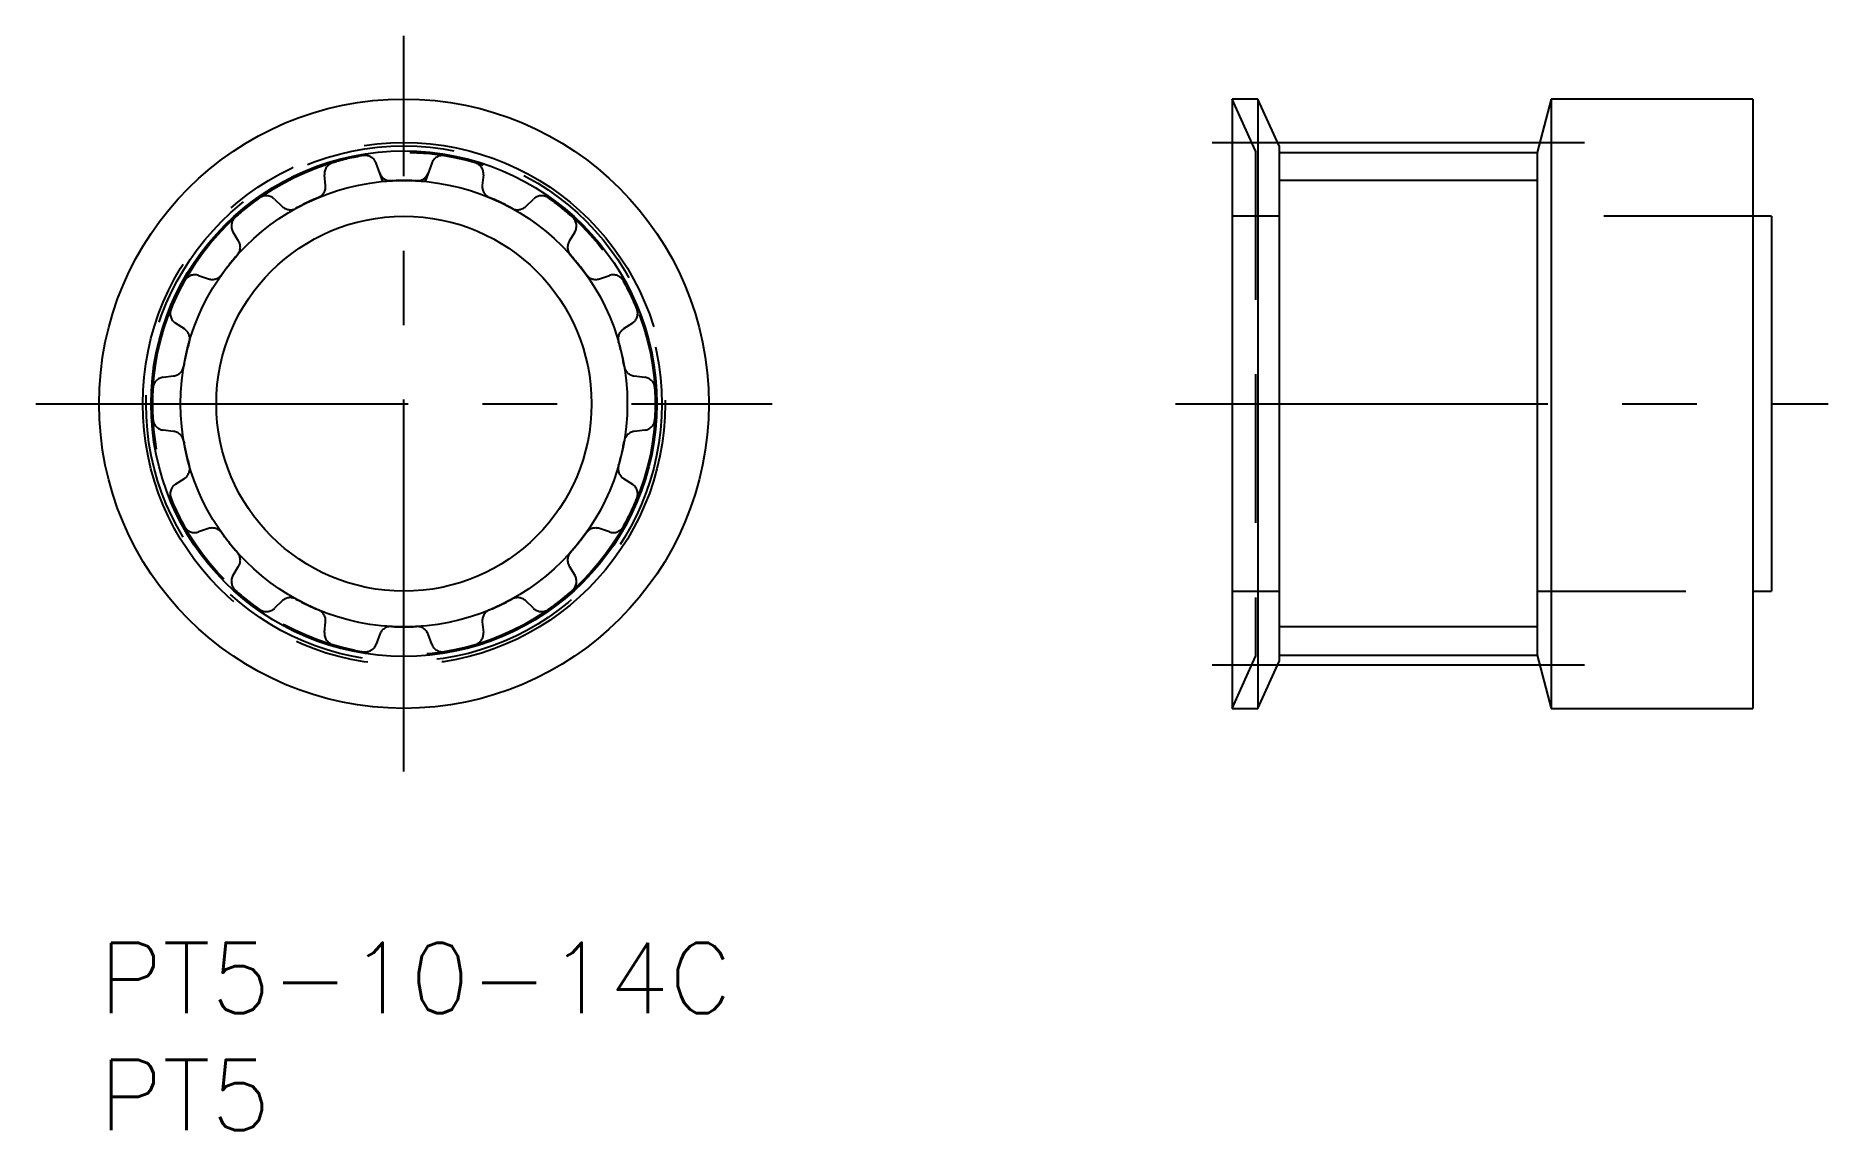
# Model space of a CAD drawing. Extents: x -2.7 to 73.7, y -8 to 38.7.
import ezdxf

# ---------------------------------------------------------------- set-up
doc = ezdxf.new("R2010")
doc.units = 0
doc.header["$LTSCALE"] = 0.5
for name, pattern in [('CENTER', [50.8, 31.75, -6.35, 6.35, -6.35]), ('DASHED', [19.05, 12.7, -6.35]), ('PHANTOM', [63.5, 31.75, -6.35, 6.35, -6.35, 6.35, -6.35])]:
    doc.linetypes.add(name, pattern=pattern)
for name, color, linetype in [('MSM_CENTER', 1, 'CENTER'), ('MSM_CONTINUOUS', 7, 'CONTINUOUS'), ('MSM_DASHED', 4, 'DASHED'), ('MSM_IMAGINARY', 6, 'PHANTOM'), ('MSM_NARROW', 5, 'CONTINUOUS'), ('MSM_PART_NUMBER', 7, 'CONTINUOUS')]:
    doc.layers.add(name, color=color, linetype=linetype)
doc.styles.get("Standard").update_dxf_attribs({"font": 'txt.shx', "height": 3, "bigfont": 'bigfont.shx'})

msp = doc.modelspace()

# ---------------------------------------------------------------- linework, layer by layer
at = {"layer": 'MSM_CENTER'}
for p, q in [((13, 7.303), (13, 38.697)), ((47.461, 34.14), (64.223, 34.14)), ((-2.698, 23), (28.697, 23)), ((45.903, 23), (73.733, 23)), ((47.461, 11.86), (64.223, 11.86))]:
    msp.add_line(p, q, dxfattribs=at)
msp.add_circle((13, 23), 11.14, dxfattribs=at)
at = {"layer": 'MSM_CONTINUOUS'}
for p, q in [((49.415, 36), (48.318, 36)), ((48.318, 36), (48.318, 10)), ((50.318, 34), (49.415, 36)), ((49.415, 36), (49.415, 10)), ((61.928, 36), (61.318, 33.725)), ((70.518, 36), (61.928, 36)), ((61.928, 36), (61.928, 10)), ((70.518, 36), (70.518, 10)), ((50.318, 34), (50.318, 12)), ((50.318, 33.725), (61.318, 33.725)), ((61.318, 33.725), (61.318, 12.275)), ((71.318, 31), (70.518, 31)), ((71.318, 31), (71.318, 15)), ((70.518, 15), (71.318, 15)), ((50.318, 12.275), (61.318, 12.275)), ((61.318, 12.275), (61.928, 10)), ((49.415, 10), (50.318, 12)), ((48.318, 10), (49.415, 10)), ((61.928, 10), (70.518, 10))]:
    msp.add_line(p, q, dxfattribs=at)
for radius in [13, 10.785, 8]:
    msp.add_circle((13, 23), radius, dxfattribs=at)
at = {"layer": 'MSM_DASHED'}
for p, q in [((49.318, 33.785), (48.318, 36)), ((49.318, 33.785), (49.318, 12.215)), ((11.97, 32.838), (11.816, 33.261)), ((14.184, 33.261), (13.9, 32.482)), ((9.659, 32.311), (9.614, 32.759)), ((16.386, 32.759), (16.341, 32.311)), ((7.481, 31.732), (7.804, 31.417)), ((18.196, 31.417), (18.519, 31.732)), ((50.318, 31), (48.318, 31)), ((70.518, 31), (61.318, 31)), ((5.95, 29.939), (5.715, 30.323)), ((20.285, 30.323), (20.05, 29.939)), ((4.239, 28.473), (4.666, 28.329)), ((21.334, 28.329), (21.761, 28.473)), ((3.637, 26.193), (3.259, 26.437)), ((22.741, 26.437), (22.363, 26.193)), ((2.732, 24.13), (3.179, 24.185)), ((22.821, 24.185), (23.268, 24.13)), ((3.179, 21.815), (2.732, 21.87)), ((23.268, 21.87), (22.821, 21.815)), ((3.259, 19.563), (3.637, 19.807)), ((22.363, 19.807), (22.741, 19.563)), ((4.666, 17.671), (4.239, 17.527)), ((21.761, 17.527), (21.334, 17.671)), ((5.715, 15.677), (5.95, 16.061)), ((20.05, 16.061), (20.285, 15.677)), ((7.804, 14.583), (7.481, 14.268)), ((18.519, 14.268), (18.196, 14.583)), ((48.318, 15), (50.318, 15)), ((61.318, 15), (70.518, 15)), ((9.614, 13.241), (9.659, 13.689)), ((11.97, 13.162), (11.816, 12.739)), ((14.184, 12.739), (14.03, 13.162)), ((16.341, 13.689), (16.386, 13.241)), ((48.318, 10), (49.318, 12.215))]:
    msp.add_line(p, q, dxfattribs=at)
msp.add_circle((13, 23), 11, dxfattribs=at)
for centre, radius, start, end in [((10.112, 32.809), 0.5, 106.4086, 185.71429), ((13, 23), 10.725, 99.30569, 106.4086), ((11.347, 33.09), 0.5, 20, 99.30569), ((14.653, 33.09), 0.5, 80.69431, 160), ((13, 23), 10.725, 73.5914, 80.69431), ((15.888, 32.809), 0.5, 354.28571, 73.5914), ((9.161, 32.261), 0.5, 292.51368, 5.71429), ((12.44, 33.009), 0.5, 200, 273.2006), ((13, 23), 9.525, 86.7994, 93.2006), ((13.56, 33.009), 0.5, 266.7994, 340), ((16.839, 32.261), 0.5, 174.28571, 247.48631), ((13, 23), 10.725, 125.01998, 132.12288), ((7.132, 31.374), 0.5, 45.71429, 125.01998), ((8.153, 31.775), 0.5, 225.71429, 298.91489), ((13, 23), 9.525, 112.51369, 118.91489), ((13, 23), 9.525, 61.08511, 67.48631), ((17.847, 31.775), 0.5, 241.08511, 314.28571), ((18.868, 31.374), 0.5, 54.98002, 134.28571), ((13, 23), 10.725, 47.87712, 54.98002), ((13, 23), 10.725, 132.12288, 150.73426), ((6.142, 30.584), 0.5, 132.12288, 211.42857), ((19.858, 30.584), 0.5, 328.57143, 47.87712), ((5.523, 29.678), 0.5, 318.22797, 31.42857), ((20.477, 29.678), 0.5, 148.57143, 221.77203), ((13, 23), 9.525, 138.22797, 144.62917), ((13, 23), 9.525, 35.37083, 41.77203), ((4.08, 27.999), 0.5, 71.42857, 150.73426), ((4.825, 28.803), 0.5, 251.42857, 324.62917), ((21.175, 28.803), 0.5, 215.37082, 288.57143), ((21.92, 27.999), 0.5, 29.26574, 108.57143), ((13, 23), 10.725, 150.73426, 157.83717), ((13, 23), 10.725, 22.16283, 29.26574), ((3.53, 26.857), 0.5, 157.83717, 237.14286), ((22.47, 26.857), 0.5, 302.85714, 22.16283), ((3.366, 25.773), 0.5, 343.94225, 57.14286), ((22.634, 25.773), 0.5, 122.85714, 196.05774), ((13, 23), 9.525, 163.94226, 170.34346), ((13, 23), 9.525, 9.65654, 16.05774), ((3.117, 24.682), 0.5, 277.14286, 350.34346), ((22.883, 24.682), 0.5, 189.65654, 262.85714), ((2.795, 23.633), 0.5, 97.14286, 176.44855), ((23.205, 23.633), 0.5, 3.55145, 82.85714), ((13, 23), 10.725, 176.44855, 183.55145), ((13, 23), 10.725, 356.44855, 3.55145), ((2.795, 22.367), 0.5, 183.55145, 262.85714), ((23.205, 22.367), 0.5, 277.14286, 356.44855), ((3.117, 21.318), 0.5, 9.65654, 82.85714), ((13, 23), 9.525, 189.65654, 196.05774), ((13, 23), 9.525, 343.94226, 350.34346), ((22.883, 21.318), 0.5, 97.14286, 170.34346), ((3.366, 20.227), 0.5, 302.85714, 16.05774), ((22.634, 20.227), 0.5, 163.94225, 237.14286), ((3.53, 19.143), 0.5, 122.85714, 202.16283), ((22.47, 19.143), 0.5, 337.83717, 57.14286), ((13, 23), 10.725, 202.16283, 209.26574), ((13, 23), 10.725, 330.73426, 337.83717), ((4.08, 18.001), 0.5, 209.26574, 288.57143), ((4.825, 17.197), 0.5, 35.37082, 108.57143), ((21.175, 17.197), 0.5, 71.42857, 144.62917), ((21.92, 18.001), 0.5, 251.42857, 330.73426), ((13, 23), 9.525, 215.37083, 221.77203), ((13, 23), 9.525, 318.22797, 324.62917), ((5.523, 16.322), 0.5, 328.57143, 41.77203), ((20.477, 16.322), 0.5, 138.22797, 211.42857), ((6.142, 15.416), 0.5, 148.57143, 227.87712), ((19.858, 15.416), 0.5, 312.12288, 31.42857), ((13, 23), 10.725, 227.87712, 234.98002), ((8.153, 14.225), 0.5, 61.08511, 134.28571), ((13, 23), 9.525, 241.08511, 247.48631), ((13, 23), 9.525, 292.51369, 298.91489), ((17.847, 14.225), 0.5, 45.71429, 118.91489), ((13, 23), 10.725, 305.01998, 312.12288), ((7.132, 14.626), 0.5, 234.98002, 314.28571), ((9.161, 13.739), 0.5, 354.28571, 67.48631), ((16.839, 13.739), 0.5, 112.51368, 185.71429), ((18.868, 14.626), 0.5, 225.71429, 305.01998), ((10.112, 13.191), 0.5, 174.28571, 253.5914), ((12.44, 12.991), 0.5, 86.7994, 160), ((13, 23), 9.525, 266.7994, 273.2006), ((13.56, 12.991), 0.5, 20, 93.2006), ((15.888, 13.191), 0.5, 286.4086, 5.71429), ((13, 23), 10.725, 253.5914, 260.69431), ((11.347, 12.91), 0.5, 260.69431, 340), ((14.653, 12.91), 0.5, 200, 279.30569), ((13, 23), 10.725, 279.30569, 286.4086)]:
    msp.add_arc(centre, radius, start, end, dxfattribs=at)
at = {"layer": 'MSM_IMAGINARY'}
msp.add_circle((13, 23), 10.725, dxfattribs=at)
at = {"layer": 'MSM_NARROW'}
for p, q in [((12.1, 32.482), (11.97, 32.838)), ((13.9, 32.482), (14.03, 32.838)), ((61.318, 32.525), (50.318, 32.525)), ((61.318, 13.475), (50.318, 13.475))]:
    msp.add_line(p, q, dxfattribs=at)
msp.add_circle((13, 23), 9.525, dxfattribs=at)
for start, end in [(93.2006, 95.42186), (84.57814, 86.7994)]:
    msp.add_arc((13, 23), 9.525, start, end, dxfattribs=at)

# ---------------------------------------------------------------- texts
at = {"layer": 'MSM_PART_NUMBER'}
for s, p in [('PT5-10-14C', (0, -3)), ('PT5', (0, -8))]:
    msp.add_text(s, height=3, dxfattribs=at).set_placement(p)

doc.saveas('drawing.dxf')
